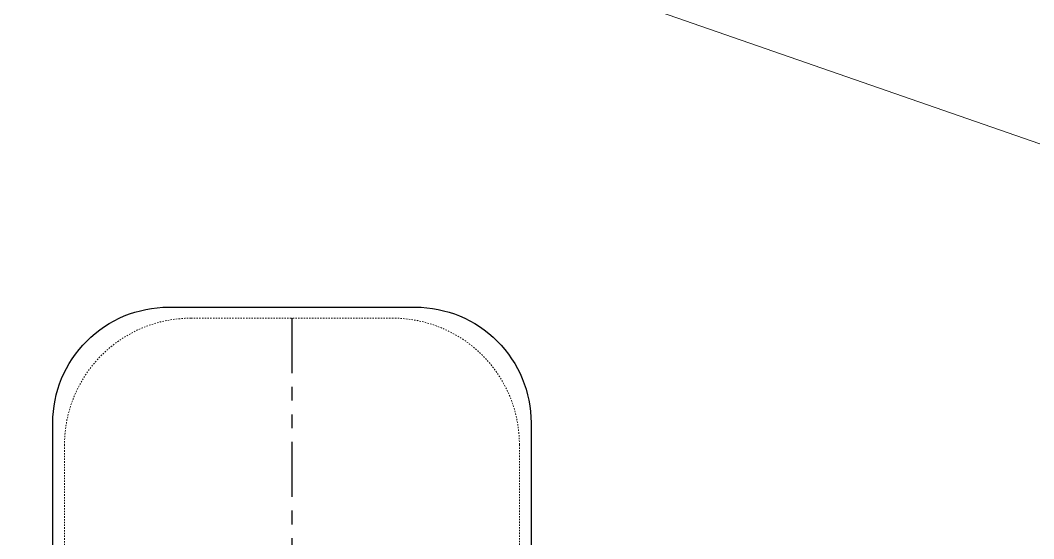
# Model space of a CAD drawing. Header units: inches. Extents: x 1765 to 5217, y -1519 to 441.
# Drawn here: x 4167.9 to 4241.6, y -735.7 to -698 of the extents above; entities that cross this region are included whole.
import ezdxf

# ---------------------------------------------------------------- set-up
doc = ezdxf.new("R2010")
doc.units = ezdxf.units.IN
doc.header["$MEASUREMENT"] = 0
doc.linetypes.add('ACISOTGB', pattern=[9, 4, -1, 1, -1, 1, -1])
doc.linetypes.add('DOT', pattern=[0.2, 0.1, -0.1])
doc.layers.add('AA', color=7, linetype='Continuous', lineweight=13)
doc.layers.add('DIM', color=3, linetype='Continuous', lineweight=15)

msp = doc.modelspace()

# ---------------------------------------------------------------- linework, layer by layer
at = {"color": 1, "linetype": 'ACISOTGB'}
msp.add_line((4187.686, -719.624), (4187.686, -760.135), dxfattribs=at)
msp.add_lwpolyline([(4205.079, -727.244), (4205.079, -752.959, -0.414214), (4196.079, -761.959), (4179.292, -761.959, -0.414214), (4170.292, -752.959), (4170.292, -727.244, -0.414214), (4178.712, -718.824), (4196.659, -718.824, -0.414214)], format="xyb", close=True)
at = {"color": 2}
msp.add_lwpolyline([(4205.079, -727.244), (4205.079, -752.959, -0.414214), (4196.079, -761.959), (4179.292, -761.959, -0.414214), (4170.292, -752.959), (4170.292, -727.244, -0.414214), (4178.712, -718.824), (4196.659, -718.824, -0.414214)], format="xyb", close=True, dxfattribs=at)
at = {"layer": 'AA', "color": 1, "linetype": 'DOT'}
msp.add_lwpolyline([(4171.142, -728.824, -0.414214), (4180.342, -719.624), (4195.029, -719.624, -0.414214), (4204.229, -728.824), (4204.229, -750.935, -0.414214), (4195.029, -760.135), (4180.342, -760.135, -0.414214), (4171.142, -750.935)], format="xyb", close=True, dxfattribs=at)
msp.add_lwpolyline([(4171.142, -728.824, -0.414214), (4180.342, -719.624), (4195.029, -719.624, -0.414214), (4204.229, -728.824), (4204.229, -750.935, -0.414214), (4195.029, -760.135), (4180.342, -760.135, -0.414214), (4171.142, -750.935)], format="xyb", close=True, dxfattribs=at)
at = {"layer": 'DIM', "color": 1}
msp.add_line((3352.352, -397.809), (5216.637, -1045.544), dxfattribs=at)

doc.saveas('drawing.dxf')
